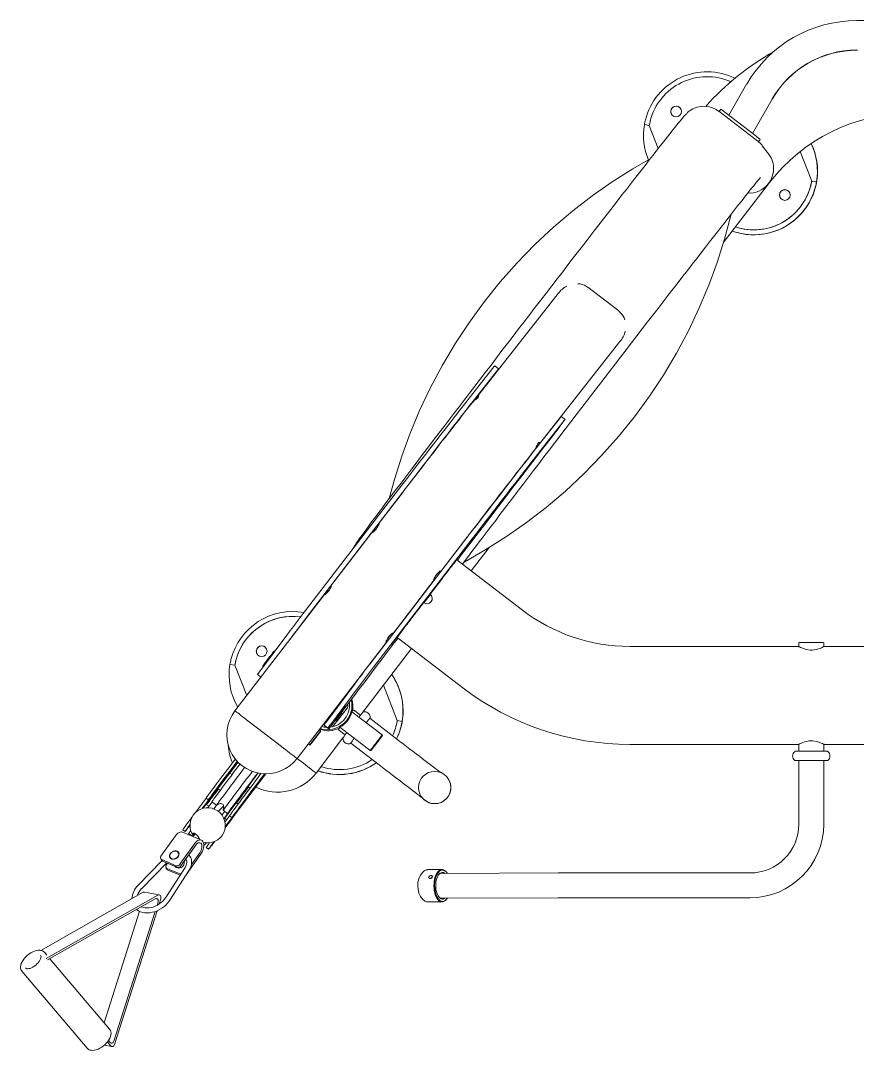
# Model space of a CAD drawing. Header units: millimetres. Extents: x 29224 to 62779, y 35576 to 54938.
# Drawn here: x 56181 to 57036, y 47494 to 48546 of the extents above; entities that cross this region are included whole.
import ezdxf

# ---------------------------------------------------------------- set-up
doc = ezdxf.new("R2010")
doc.units = ezdxf.units.MM

# ---------------------------------------------------------------- blocks, each defined once
blk = doc.blocks.new('kgjhf')
at = {"linetype": 'Continuous', "lineweight": 0}
for p, q in [((481.8, 961.3), (403.2, 1028)), ((381.8, 1008.8), (322.5, 904.3)), ((390.1, 1003.1), (325.4, 889.1)), ((391.5, 1001.9), (329.1, 892)), ((383.8, 1005.1), (386.7, 1002.6)), ((390.3, 999.6), (462.4, 938.4)), ((481.8, 961.3), (481.8, 961.4)), ((341.9, 908), (455.7, 944.1)), ((462.4, 938.5), (462.4, 938.4)), ((473.8, 939.7), (475.9, 937.9)), ((475.4, 940.8), (479.4, 937.3)), ((480.1, 936.2), (478.6, 943.9)), ((341.4, 890), (478, 933.4)), ((342.1, 891.9), (474.5, 934)), ((315.2, 909.3), (290.2, 885)), ((292.4, 880.2), (318.7, 905.7)), ((322.2, 902.9), (325.2, 887.8)), ((285.7, 886), (264.8, 871.2)), ((289.8, 885.3), (288.2, 886.3)), ((295.3, 870.6), (289, 885.3)), ((296.9, 869.7), (290.6, 884.4)), ((329, 886.1), (334.5, 887.9)), ((332.7, 889), (335.8, 889.9)), ((288, 875.9), (286.9, 876.6)), ((287.7, 876.2), (287.3, 876.3)), ((294.8, 880.6), (292.8, 879.2)), ((327.8, 881.1), (297.1, 861.4)), ((299, 880), (297.4, 880.9)), ((304.1, 865.9), (298.2, 880)), ((305.1, 866.5), (299.8, 879)), ((299.8, 857.2), (330.5, 876.9)), ((260.3, 861.3), (258.5, 863.7)), ((260.9, 864.1), (269.2, 844.8)), ((293.9, 866.6), (273, 851.8)), ((274.6, 850.9), (295.6, 865.7)), ((282, 868.3), (283.1, 867.6)), ((291.4, 862.8), (292, 862.4)), ((297, 870.7), (296.3, 871)), ((296.8, 870.8), (296.6, 870.9)), ((265.3, 853.9), (262.3, 857.8)), ((265.5, 853.5), (262.9, 850.9)), ((284.3, 857.6), (279, 853.8)), ((294, 854.9), (282.2, 846.5)), ((283.8, 845.5), (304.7, 860.3)), ((290.7, 862.1), (288.5, 860.6)), ((304.9, 860.5), (304.7, 860.3)), ((266.5, 847.3), (267.6, 848.5)), ((274.4, 841.9), (274, 842.4)), ((224.7, 834), (189.4, 807.3)), ((228, 837.5), (226.2, 839.9)), ((233.5, 829.3), (230, 834)), ((234.6, 837.2), (233, 839.4)), ((278.4, 837.4), (276.6, 839.8)), ((217.1, 827.3), (218.4, 825.5)), ((232.1, 826.3), (233.5, 829.3)), ((239.8, 827.5), (234.4, 822.1)), ((238.7, 822.5), (235.2, 822)), ((242, 818.1), (238.7, 822.5)), ((240.1, 820.7), (243.3, 824)), ((247.5, 821.7), (245.8, 820.4)), ((248.5, 818.9), (246.9, 821.1)), ((247, 821), (247.8, 821.6)), ((247.9, 821.5), (247, 820.9)), ((137.1, 810.5), (18.1, 719.2)), ((90.4, 810.7), (89.6, 815.6)), ((90.5, 810.7), (90.4, 810.7)), ((121.4, 798.5), (90.4, 810.7)), ((121.4, 798.5), (90.5, 810.7)), ((194.6, 811), (194.4, 811.1)), ((202.3, 813.5), (200.7, 815.6)), ((242.8, 810.1), (201.4, 778.8)), ((246.1, 813.6), (244.3, 816)), ((220, 801), (220.2, 800.9)), ((225.3, 805.4), (225.2, 805.6)), ((230.9, 809), (232.3, 807.2)), ((149.2, 794.7), (173.5, 763)), ((149.2, 794.7), (173.5, 763)), ((216.2, 795.1), (214.5, 797.3)), ((98.6, 786.6), (58.4, 756.5)), ((91.9, 781.6), (91.6, 781.9)), ((100.7, 786.6), (99.7, 787.4)), ((102.6, 784.1), (100.7, 786.6)), ((75.8, 769.7), (75.9, 769.6)), ((63.8, 754.3), (61.5, 752.6)), ((66.8, 655.8), (185.8, 747.1)), ((37.8, 740.8), (-93.3, 640.2)), ((40.8, 736.8), (-90.3, 636.2)), ((172.2, 733.9), (157.9, 722.9)), ((159.9, 725), (169.5, 732.3)), ((160.2, 724.8), (169.7, 732.1)), ((164.8, 700.2), (200.7, 727.7)), ((171.8, 734.2), (170.8, 735.5)), ((171.8, 734.2), (171.8, 734.2)), ((172.2, 733.9), (172.1, 733.9)), ((148.2, 717.1), (110.2, 688.6)), ((150.7, 718.9), (150.1, 719.7)), ((152.5, 718.8), (151.5, 719.5)), ((155.5, 714.8), (152.5, 718.8)), ((155.5, 714.8), (154.5, 715.5)), ((157.5, 723.2), (157.5, 723.2)), ((157.8, 723), (157.6, 723.3)), ((157.9, 722.9), (157.8, 723)), ((9.4, 712.5), (-45.4, 670.5)), ((151.3, 713.1), (113.2, 684.6)), ((127.3, 693), (147.6, 708.7)), ((134.3, 695.9), (153.2, 710.4)), ((161.6, 697.9), (156.2, 705)), ((117.8, 694.9), (118.2, 694.6)), ((120, 696.6), (120.5, 696.3)), ((124.9, 700.3), (125.3, 700)), ((177.6, 672.3), (153.8, 703.3)), ((136, 689.5), (141.4, 682.4)), ((138, 691.1), (161.7, 660.1)), ((192.2, 663.3), (170, 692.3)), ((73.4, 630.1), (138.3, 679.8)), ((-54.1, 663.8), (-85.6, 639.6)), ((89.5, 672.9), (-41.6, 572.3)), ((92.5, 668.9), (-38.5, 568.3)), ((144.6, 672.8), (166.9, 643.8)), ((177.5, 671.6), (177.6, 672.3)), ((111, 658.9), (147.1, 644.8)), ((161.7, 660.1), (162.4, 660)), ((3.3, 607.1), (58.1, 649.1)), ((113.5, 577.8), (62, 644.9)), ((147.1, 644.8), (148, 639.9)), ((39.9, 634.8), (39.8, 635)), ((26.6, 617.9), (42.1, 629.8)), ((2.4, 599.4), (17.9, 611.2)), ((17.9, 611.2), (17.9, 611.2)), ((18.9, 610.2), (17.9, 611.2)), ((26.8, 617.7), (18.1, 611)), ((225.5, 619.6), (225.4, 619.6)), ((299.3, 613.6), (299.3, 599.1)), ((301.9, 618.7), (302, 618.8)), ((329.4, 618.9), (329.8, 618.6)), ((332.3, 599), (332.3, 613.5)), ((-36.9, 576.2), (-5.4, 600.4)), ((303.1, 600.7), (302.7, 480.5)), ((328.1, 480.4), (328.5, 600.6)), ((205.3, 593.4), (205.4, 593.4)), ((302.3, 594.2), (302.7, 593.9)), ((328.7, 593.8), (329.2, 594.1)), ((-17.3, 584), (34.1, 517)), ((-182.3, 571.4), (-214.4, 546.1)), ((-167.9, 576), (-177.5, 568.4)), ((-29.7, 550.9), (-5.9, 569.2)), ((-181.8, 565), (-289.4, 480.5)), ((-179.3, 567.4), (-211.4, 542.2)), ((-184.4, 561.5), (-184.8, 562)), ((-199.9, 550.8), (-204.3, 547.5)), ((-215.5, 545.3), (-212.4, 541.3)), ((-128.5, 505.2), (-118.8, 512.8)), ((-240.1, 417.5), (-132.8, 501.9)), ((-130.5, 503.5), (-162.6, 478.3)), ((-127.5, 499.5), (-159.6, 474.3)), ((-136.9, 499.6), (-137.3, 500.1)), ((-163.7, 477.4), (-160.6, 473.5)), ((-271.4, 418.7), (-295.7, 450.4)), ((302.6, 449.2), (302.6, 284.5)), ((328, 284.5), (328, 449.2)), ((71.3, 407.4), (71.3, 234.9)), ((171.3, 234.9), (171.3, 407.4)), ((-460.9, 387.6), (-461.8, 392.5)), ((-460.9, 387.6), (-460.9, 387.6)), ((-437.4, 378.3), (-460.9, 387.6)), ((-437.4, 378.3), (-460.9, 387.6)), ((-477.6, 314.5), (-475.3, 316.3)), ((-475.4, 316.4), (-445, 276.8)), ((-503.1, 288.1), (-471.4, 306.4)), ((-474.6, 310.5), (-450.3, 278.8)), ((-402.7, 264.7), (-341.2, 311.9)), ((-487.9, 261.9), (-452.8, 282.1)), ((-447.2, 274.8), (-446.6, 274.3)), ((-446.6, 274.3), (-444.3, 276)), ((-440.6, 272.4), (-440.3, 272.1)), ((-440.6, 272.4), (-440.3, 272.1)), ((-440.3, 272.1), (-432, 265.8)), ((-434.3, 233.5), (-404.2, 221.7)), ((71.5, 234.7), (67.8, 234.7)), ((71.4, 234.9), (71.5, 234.7)), ((178.3, 234.7), (171.2, 234.7)), ((252.8, 234.7), (187.8, 234.7)), ((-404.2, 221.7), (-403.4, 216.8)), ((67.8, 209.3), (71.5, 209.3)), ((71.3, 209), (71.3, -121.1)), ((171.2, 209.3), (178.3, 209.3)), ((171.3, -121.1), (171.3, 209)), ((187.8, 209.3), (252.8, 209.3)), ((-568.1, -91.7), (-568.1, 175.5)), ((-537.9, 174.8), (-537.9, 175.3))]:
    blk.add_line(p, q, dxfattribs=at)
at = {"linetype": 'Continuous', "lineweight": 0, "flags": 128}
for points in [[(390.7, 1026), (389.9, 1025.3), (388.3, 1023.9), (386.8, 1022.3), (385.5, 1020.6), (384.3, 1018.8), (383.3, 1017), (382.5, 1015.1), (382, 1013.3), (381.7, 1011.5), (381.6, 1009.8), (381.9, 1008.2), (382.4, 1006.9), (383.1, 1005.8), (383.8, 1005.1)], [(399.9, 1024.2), (400.1, 1024), (400.4, 1023.6), (400.6, 1023), (400.6, 1022), (400.5, 1020.9), (400.2, 1019.6), (399.6, 1018.3), (398.9, 1016.8), (398, 1015.4), (396.9, 1013.9), (395.7, 1012.6), (394.4, 1011.4), (393.1, 1010.4), (391.8, 1009.6), (390.6, 1009), (389.5, 1008.7), (388.5, 1008.5), (387.8, 1008.6), (387.3, 1008.7), (387, 1008.9)], [(403.2, 1027.9), (402.5, 1028.5), (401.3, 1029), (400, 1029.3), (398.5, 1029.4), (396.9, 1029.1), (395.3, 1028.6), (393.6, 1027.8), (391.9, 1026.8), (390.7, 1026)], [(462.4, 938.5), (462.7, 938.2), (463.8, 937.5), (465.1, 937.1), (466.5, 937), (468, 937.1), (469.7, 937.5), (471.4, 938.2), (473.1, 939.1), (474.8, 940.3), (476.4, 941.6), (477.9, 943.1), (479.3, 944.8), (480.6, 946.5), (481.7, 948.3), (482.6, 950.1), (483.3, 952), (483.8, 953.8), (484, 955.6), (483.9, 957.3), (483.6, 958.7), (483, 959.9), (482.2, 961), (481.7, 961.3)], [(475.9, 937.9), (476.3, 937.4), (476.6, 936.9), (476.6, 936.3), (476.5, 935.7), (476.2, 935.2), (475.8, 934.7), (475.2, 934.3), (474.5, 934)], [(478, 933.4), (478.7, 933.7), (479.3, 934.1), (479.7, 934.6), (480, 935.2), (480.1, 935.8), (480.1, 936.4), (479.8, 936.9), (479.4, 937.3)], [(337.2, 906.2), (337.4, 905.7), (338, 904), (338.4, 902.2), (338.5, 900.3), (338.4, 898.2), (338.1, 896.1), (337.5, 893.9), (336.7, 891.8), (335.6, 889.7), (334.4, 887.7), (333, 885.8), (331.5, 884.1), (329.8, 882.6), (328.2, 881.4), (327.8, 881.1)], [(330.5, 876.9), (331.7, 877.7), (333.7, 879.3), (335.5, 881.1), (337.3, 883.1), (338.8, 885.3), (340.2, 887.6), (341.3, 890), (342.3, 892.5), (342.9, 895), (343.4, 897.5), (343.5, 900), (343.4, 902.4), (343, 904.7), (342.4, 906.9), (341.5, 908.9), (340.3, 910.7), (340, 911)], [(325.4, 889.1), (325.2, 888.5), (325.2, 887.8), (325.4, 887.1), (325.9, 886.6), (326.5, 886.2), (327.3, 886), (328.1, 886), (329, 886.1)], [(332.7, 889), (331.9, 888.8), (331, 888.8), (330.2, 889), (329.6, 889.4), (329.1, 890), (328.9, 890.6), (328.9, 891.3), (329.1, 892)], [(282.8, 876.4), (283.9, 877), (285, 877.2), (286.2, 877.2), (287.2, 876.7), (288, 876), (288.5, 874.9), (288.7, 873.7), (288.6, 872.4), (288.2, 871.1), (287.5, 869.9), (286.6, 868.9), (285.6, 868.1), (284.4, 867.7), (283.2, 867.6), (282.2, 867.9), (281.3, 868.5), (280.6, 869.4), (280.2, 870.5), (280.2, 871.8), (280.4, 873.1), (281, 874.3), (281.8, 875.5), (282.8, 876.4)], [(282.9, 876.2), (284, 876.7), (285.1, 877), (286.1, 876.9), (287, 876.4), (287.8, 875.7), (288.3, 874.7), (288.5, 873.6), (288.4, 872.4), (288, 871.1), (287.3, 870), (286.5, 869.1), (285.4, 868.4), (284.4, 868), (283.3, 867.9), (282.3, 868.2), (281.4, 868.7), (280.8, 869.6), (280.5, 870.7), (280.4, 871.9), (280.6, 873.1), (281.2, 874.3), (281.9, 875.3), (282.9, 876.2)], [(264.8, 871.2), (263.4, 870.1), (262.2, 868.9), (261.4, 867.6), (260.9, 866.4), (260.7, 865.2), (260.9, 864.2), (260.9, 864.1)], [(282.5, 868), (282.5, 868), (282.7, 867.7)], [(296.2, 871.4), (296.4, 871.2), (297.2, 870.4), (297.6, 869.3), (297.8, 868.1), (297.6, 866.8), (297.1, 865.5), (296.4, 864.3), (295.4, 863.4), (294.3, 862.7), (293.1, 862.4), (292, 862.4)], [(253.6, 856.4), (253.6, 856.5), (255.4, 857.8), (256.9, 858.9), (258.2, 859.8), (259.2, 860.5), (259.8, 861), (260.2, 861.3), (260.3, 861.3), (260.1, 861.1), (259.6, 860.7), (258.8, 860.1), (257.7, 859.2), (256.4, 858.2), (254.8, 856.9), (254.2, 856.4)], [(262.6, 851.4), (262.2, 852.2), (262.1, 852.9), (262.2, 853.4), (262.6, 853.6), (263.2, 853.6), (264, 853.3), (264.8, 852.8)], [(264.1, 852), (263.4, 852.4), (262.7, 852.5), (262.3, 852.4), (262.2, 852.2)], [(279, 853.8), (277.9, 853.1), (277.5, 852.9)], [(284.3, 857.6), (285.5, 856.6), (287.1, 855.6), (288.7, 855), (290.5, 854.7), (292.4, 854.7), (294.3, 854.9), (296.3, 855.5), (298.2, 856.3), (299.8, 857.2)], [(297.1, 861.4), (296.3, 861), (294.8, 860.3), (293.4, 859.8), (292, 859.6), (290.7, 859.7), (289.5, 860), (288.4, 860.6), (288.4, 860.6)], [(236.7, 843.1), (234.3, 841.3), (231.2, 838.9), (227.9, 836.4), (224.7, 834)], [(226.3, 839.8), (226.3, 839.8), (227.4, 840.6), (228.8, 841.7), (230.5, 842.9), (232.4, 844.3), (234.5, 845.9), (236.8, 847.6)], [(227, 836.7), (226.6, 836.4), (226.5, 836.3), (226.7, 836.4), (227.3, 836.8), (228.1, 837.4), (229.2, 838.2), (230.7, 839.3), (232.3, 840.5), (234.2, 841.9), (236.3, 843.5), (237, 844)], [(236.8, 847.6), (239.7, 849.8), (241.1, 850.8)], [(267.9, 846.6), (268.1, 846.8), (268.1, 847.3), (268.1, 847.3)], [(273, 851.8), (271.6, 850.7), (270.4, 849.5), (269.6, 848.3), (269.1, 847), (269, 845.9), (269.2, 844.8), (269.7, 843.9), (270.6, 843.2), (271.8, 842.7), (273.3, 842.4), (274.9, 842.4), (276.7, 842.6), (278.6, 843), (280.4, 843.7), (282.2, 844.5), (283.8, 845.5)], [(282.2, 846.5), (280.9, 845.7), (279.4, 845), (278, 844.6), (276.5, 844.3), (275.1, 844.3), (273.9, 844.4), (273, 844.8), (272.3, 845.4), (271.9, 846.2), (271.8, 847.1), (272.1, 848), (272.6, 849), (273.5, 850), (274.6, 850.9)], [(272.1, 840), (272.5, 840.3), (273.4, 841), (274, 841.5), (274.3, 841.8), (274.4, 841.9), (274.1, 841.7), (273.6, 841.4), (272.8, 840.8), (272, 840.2)], [(186.3, 810.1), (187.4, 811), (190.6, 813.4), (193.8, 815.8), (197, 818.2), (200.1, 820.6), (203.2, 822.9), (206.1, 825.1), (208.9, 827.2), (211.6, 829.2), (214.1, 831.1), (216.4, 832.8), (218.5, 834.4), (220.4, 835.7), (222, 836.9), (223.4, 838), (224.5, 838.8), (225.3, 839.4), (225.9, 839.7), (226.1, 839.9), (226.2, 839.9)], [(188.6, 808.1), (189.2, 808.6), (192.4, 811), (195.6, 813.4), (198.8, 815.8), (201.9, 818.2), (205, 820.5), (207.9, 822.7), (210.7, 824.8), (213.4, 826.8), (215.9, 828.7), (218.2, 830.4), (220.3, 832), (222.2, 833.3), (223.8, 834.5), (225.2, 835.6), (226.3, 836.4), (227.1, 837), (227.7, 837.3), (227.9, 837.5), (227.9, 837.5), (227.6, 837.2), (227, 836.7)], [(191.4, 805.2), (194.2, 807.4), (197.4, 809.8), (200.6, 812.2), (203.7, 814.5), (206.7, 816.8), (209.7, 819), (212.5, 821.1), (215.2, 823.1), (217.7, 825), (220, 826.7), (222.1, 828.3), (224, 829.7), (225.6, 830.9), (227, 831.9), (228.2, 832.8), (229, 833.4), (229.6, 833.8), (229.9, 834), (230, 834)], [(228.8, 837.5), (228.7, 837.4), (228.2, 837), (227.6, 836.5), (226.6, 835.8), (225.6, 835), (224.5, 834.1), (223.3, 833.3), (222.3, 832.5), (221.3, 831.8), (220.6, 831.3), (220.2, 831), (220, 830.9), (220.2, 831), (220.6, 831.3), (221.3, 831.8), (222.2, 832.5), (223.3, 833.3), (224.4, 834.2), (225.5, 835), (226.6, 835.8), (227.5, 836.5), (228.2, 837.1), (228.7, 837.4), (228.8, 837.5)], [(230.1, 833.8), (230.6, 834.2), (233.8, 836.6), (236.1, 838.4)], [(233.3, 828.9), (234.2, 829.5), (237.3, 831.9), (237.3, 831.9)], [(270.9, 831.9), (271.7, 832.5), (273.5, 833.9), (275, 835), (276.3, 835.9), (277.2, 836.6), (277.9, 837.1), (278.3, 837.3), (278.4, 837.4), (278.2, 837.2), (277.7, 836.8), (276.9, 836.1), (275.8, 835.3), (274.5, 834.2), (272.9, 833), (271, 831.5), (270.6, 831.3)], [(195, 800.6), (197.8, 802.7), (201, 805.1), (204.1, 807.5), (207.2, 809.8), (210.3, 812.1), (213.2, 814.3), (216, 816.4), (218.7, 818.4), (221.2, 820.3), (223.5, 822), (225.6, 823.6), (227.5, 825), (229.2, 826.2), (230.6, 827.3), (231.7, 828.1), (232.6, 828.7), (233.2, 829.1), (233.5, 829.3), (233.5, 829.3)], [(203, 795.8), (206.2, 798.2), (209.3, 800.6), (212.4, 803), (215.5, 805.2), (218.4, 807.4), (221.2, 809.6), (223.9, 811.6), (226.4, 813.4), (228.7, 815.2), (230.8, 816.7), (232.7, 818.1), (234.4, 819.4), (235.8, 820.4), (236.9, 821.2), (237.8, 821.8), (238.4, 822.3), (238.7, 822.5), (238.7, 822.5)], [(247.3, 821.8), (245.8, 820.6), (242.7, 818.3), (239.5, 815.9), (236.3, 813.4), (233.1, 811), (230, 808.7), (227, 806.4), (224, 804.1), (221.2, 802), (218.5, 799.9), (216, 798), (214.7, 797)], [(214.7, 797), (215, 797.2), (217, 798.7), (219.3, 800.5), (221.7, 802.3), (224.3, 804.3), (227, 806.4), (229.9, 808.5), (232.8, 810.7), (235.7, 813), (238.7, 815.2), (241.7, 817.5), (244.7, 819.7), (247.4, 821.7)], [(256.7, 820.6), (255.5, 819.7), (252.4, 817.4), (249.3, 815), (246, 812.5), (242.8, 810.1)], [(244.4, 815.8), (244.4, 815.9), (245.5, 816.7), (246.9, 817.8), (248.6, 819), (250.5, 820.4), (250.9, 820.7)], [(247, 820.8), (247.8, 821.4), (248, 821.5)], [(137.1, 810.5), (137.1, 810.5), (137.3, 810.2), (137.8, 809.6), (138.4, 808.8), (139.3, 807.7), (140.3, 806.3), (141.5, 804.7), (142.9, 803), (144.3, 801.1), (145.9, 799), (147.5, 796.9), (149.2, 794.7)], [(201.1, 783.7), (202.3, 784.6), (205.5, 787), (208.7, 789.5), (211.9, 791.9), (215.1, 794.3), (218.2, 796.6), (221.3, 798.9), (224.2, 801.2), (227, 803.3), (229.7, 805.3), (232.2, 807.1), (234.5, 808.9), (236.6, 810.4), (238.5, 811.8), (240.1, 813), (241.5, 814), (242.6, 814.8), (243.4, 815.4), (244, 815.8), (244.2, 816), (244.3, 816)], [(201.4, 780.2), (204.1, 782.2), (207.3, 784.6), (210.5, 787.1), (213.7, 789.5), (216.9, 791.9), (220, 794.3), (223.1, 796.5), (226, 798.8), (228.8, 800.9), (231.5, 802.9), (234, 804.7), (236.3, 806.5), (238.4, 808), (240.3, 809.4), (241.9, 810.6), (243.3, 811.6), (244.4, 812.4), (245.2, 813), (245.8, 813.4), (246, 813.6), (246, 813.5), (245.7, 813.3), (245.1, 812.8)], [(214.7, 797), (216.2, 798.2), (219.2, 800.5), (222.2, 802.7), (225, 804.9), (227.6, 806.9), (230.1, 808.8), (232.4, 810.5), (234.5, 812.1), (236.3, 813.5), (237.9, 814.8), (239.3, 815.9), (240.4, 816.7), (241.2, 817.4), (241.8, 817.8), (242, 818), (242, 818.1), (241.7, 817.9), (241.1, 817.5), (240.2, 816.8), (239.1, 816), (237.7, 815), (236, 813.7), (234.1, 812.3), (232, 810.8), (229.7, 809), (227.2, 807.2), (224.5, 805.2), (221.7, 803.1), (218.8, 800.9), (215.8, 798.6), (212.6, 796.2), (209.5, 793.8), (206.3, 791.4)], [(206.3, 791.4), (209.3, 793.7), (212.3, 795.9), (215.2, 798.1), (218.1, 800.3), (220.8, 802.3), (223.4, 804.3), (225.9, 806.1), (228.1, 807.8), (230.2, 809.4), (232.1, 810.7), (233.7, 812), (235.1, 813), (236.3, 813.8), (237.1, 814.4), (237.7, 814.9), (238, 815.1), (238, 815), (237.8, 814.8), (237.2, 814.4), (236.4, 813.7), (235.3, 812.8), (233.9, 811.8), (232.3, 810.6), (230.5, 809.1), (228.4, 807.6), (226.2, 805.8), (223.8, 804), (221.2, 802), (218.5, 799.9), (215.6, 797.8), (214.7, 797.1)], [(245.8, 820.4), (243.6, 818.8), (241.3, 817.1), (239, 815.3), (236.7, 813.6), (234.4, 811.8), (232.2, 810.2), (230.1, 808.6), (228.2, 807.1), (226.4, 805.7), (224.7, 804.5), (223.3, 803.4), (222.2, 802.5), (221.3, 801.8), (220.6, 801.2), (220.2, 800.9), (220.2, 800.9), (220.4, 801), (220.8, 801.3), (221.6, 801.9), (222.6, 802.6), (223.9, 803.6), (225.4, 804.7), (227.1, 805.9), (228.9, 807.3), (231, 808.9), (231, 808.9)], [(246.9, 813.6), (246.7, 813.4), (246.3, 813.1), (245.6, 812.6), (244.7, 811.9), (243.6, 811.1), (242.5, 810.3), (241.4, 809.4), (240.3, 808.6), (239.4, 807.9), (238.7, 807.4), (238.3, 807), (238.1, 806.9), (238.3, 807), (238.7, 807.4), (239.4, 807.9), (240.4, 808.6), (241.4, 809.4), (242.5, 810.2), (243.7, 811.1), (244.7, 811.9), (245.6, 812.6), (246.3, 813.1), (246.8, 813.4), (246.9, 813.6)], [(245.1, 812.8), (244.7, 812.4), (244.6, 812.3), (244.8, 812.5), (245.3, 812.9), (246.2, 813.5), (247.3, 814.3), (248.7, 815.4), (250.4, 816.6), (252.3, 818), (254.4, 819.6), (255.6, 820.5)], [(192.6, 809.6), (191.1, 808.5), (189.7, 807.4), (189.5, 807.2)], [(214.6, 797.2), (216.5, 798.6), (218.4, 800.1), (220.1, 801.4), (221.6, 802.5), (222.8, 803.5), (223.9, 804.3), (224.6, 804.9), (225.1, 805.2), (225.3, 805.4), (225.2, 805.4), (224.8, 805.1), (224.2, 804.6), (223.3, 804), (222.1, 803.1), (220.7, 802.1), (219.1, 800.9), (217.3, 799.5), (215.3, 798), (213.2, 796.5), (211, 794.8), (208.7, 793.1), (206.4, 791.3)], [(215, 796.7), (215.1, 796.8), (217.6, 798.6), (220.2, 800.6), (223, 802.7), (225.9, 804.8), (228.9, 807.1), (231.1, 808.8)], [(231.1, 808.8), (230.2, 808.1), (227.3, 806), (224.6, 803.9), (222, 802), (219.5, 800.1), (217.3, 798.4), (215.2, 796.9), (215, 796.7)], [(198.9, 792.7), (199.8, 793.4), (203, 795.8)], [(206.5, 791.3), (205, 790.1), (203.5, 789), (202.2, 788), (201, 787.1), (200.5, 786.7)], [(206.3, 791.4), (203.1, 789), (200.6, 787.1)], [(200.6, 787), (203.3, 789.1), (206.3, 791.4)], [(206.4, 791.3), (204.1, 789.6), (201.9, 787.9), (200.6, 786.9)], [(214.6, 789.8), (214.4, 789.7), (214, 789.3), (213.3, 788.8), (212.3, 788.1), (211.3, 787.3), (210.1, 786.5), (209, 785.6), (208, 784.8), (207, 784.1), (206.4, 783.6), (205.9, 783.3), (205.8, 783.1), (205.9, 783.2), (206.4, 783.6), (207.1, 784.1), (208, 784.8), (209.1, 785.6), (210.2, 786.4), (211.3, 787.3), (212.4, 788.1), (213.3, 788.8), (214, 789.3), (214.4, 789.7), (214.6, 789.8)], [(75.9, 770.4), (76, 770.5), (76.4, 770.8), (77.1, 771.4), (78, 772.1), (79.2, 773), (80.5, 774), (81.9, 775.1), (83.4, 776.2), (84.8, 777.3), (86.2, 778.4), (87.5, 779.4), (88.7, 780.3), (89.6, 781), (90.3, 781.5), (90.8, 781.9), (90.9, 782), (90.9, 782)], [(201.5, 779.4), (202.5, 780.1), (203.6, 781), (204.5, 781.7), (205.2, 782.2), (205.6, 782.5), (205.6, 782.6), (205.4, 782.4), (204.8, 782), (204, 781.4), (202.9, 780.6), (201.6, 779.6), (201.4, 779.5)], [(173.5, 763), (175.2, 760.9), (176.8, 758.7), (178.4, 756.7), (179.9, 754.8), (181.2, 753), (182.4, 751.4), (183.5, 750), (184.4, 748.9), (185.1, 748), (185.5, 747.4), (185.8, 747.1), (185.8, 747.1)], [(173.5, 763), (175.2, 760.9), (176.8, 758.7), (178.4, 756.7), (179.9, 754.8), (181.2, 753), (182.4, 751.4), (183.5, 750), (184.4, 748.9), (185.1, 748), (185.5, 747.4), (185.8, 747.1), (185.8, 747.1)], [(58.4, 756.5), (56.9, 755.4), (55.1, 754), (53.1, 752.5), (50.9, 750.8), (48.5, 748.9), (45.9, 747), (43.2, 745), (40.5, 742.9), (37.8, 740.8)], [(61.5, 752.6), (60, 751.4), (58.2, 750), (56.1, 748.5), (53.9, 746.8), (51.5, 745), (48.9, 743), (46.3, 741), (43.6, 738.9), (40.8, 736.8)], [(200.7, 727.7), (200.7, 727.7), (200.6, 727.9), (200.2, 728.3), (199.6, 729), (198.9, 730), (197.9, 731.3), (196.8, 732.8), (195.5, 734.5), (194, 736.4), (192.4, 738.4), (190.7, 740.6), (189, 742.9), (187.2, 745.3), (185.8, 747.1)], [(18.1, 719.2), (17.9, 719.1), (17.5, 718.8), (16.8, 718.3), (15.9, 717.6), (14.8, 716.8), (13.7, 715.9), (12.6, 715), (11.5, 714.2), (10.6, 713.5), (9.9, 713), (9.5, 712.6), (9.4, 712.5), (9.5, 712.6), (10, 713), (10.7, 713.5), (11.6, 714.2), (12.6, 715), (13.8, 715.8), (14.9, 716.7), (16, 717.5), (16.8, 718.2), (17.5, 718.8), (18, 719.1), (18.1, 719.2)], [(153.9, 716.9), (153.6, 719.4), (153.1, 722)], [(9.8, 712), (9.6, 712.2), (9.5, 712.4), (9.4, 712.5), (9.4, 712.5), (9.4, 712.5), (9.5, 712.4), (9.6, 712.2), (9.8, 712)], [(141.6, 712.8), (141.4, 712.7), (141, 712.4), (140.4, 711.9), (139.5, 711.2), (138.4, 710.5), (137.3, 709.6), (136.1, 708.7), (134.9, 707.8), (133.8, 706.9), (132.9, 706.2), (132.1, 705.6), (131.6, 705.2), (131.3, 704.9), (131.3, 704.9), (131.6, 705.1), (132.1, 705.5), (132.9, 706.1), (133.9, 706.9), (135, 707.7), (136.2, 708.6), (137.4, 709.5), (138.5, 710.4), (139.5, 711.2), (140.4, 711.9), (141.1, 712.4), (141.5, 712.7), (141.6, 712.8)], [(141.9, 712.6), (141.7, 712.5), (141.3, 712.2), (140.6, 711.7), (139.8, 711), (138.7, 710.2), (137.6, 709.4), (136.4, 708.4), (135.2, 707.5), (134.1, 706.7), (133.1, 706), (132.4, 705.4), (131.8, 704.9), (131.6, 704.7), (131.6, 704.7), (131.9, 704.9), (132.4, 705.3), (133.2, 705.9), (134.2, 706.6), (135.3, 707.5), (136.4, 708.4), (137.6, 709.3), (138.8, 710.2), (139.8, 711), (140.7, 711.7), (141.3, 712.2), (141.7, 712.5), (141.9, 712.6)], [(146.1, 708.3), (146, 708.2), (145.5, 707.9), (144.8, 707.4), (143.9, 706.7), (142.8, 705.8), (141.5, 704.9), (140.2, 703.8), (138.8, 702.7), (137.4, 701.7), (136.1, 700.7), (134.9, 699.7), (133.9, 699), (133.1, 698.3), (132.5, 697.9), (132.3, 697.7), (132.3, 697.7), (132.6, 697.9), (133.1, 698.3), (133.9, 698.9), (135, 699.7), (136.2, 700.6), (137.5, 701.6), (138.9, 702.7), (140.3, 703.7), (141.6, 704.8), (142.9, 705.8), (144, 706.6), (144.9, 707.3), (145.6, 707.8), (146, 708.2), (146.1, 708.3)], [(146.4, 708.1), (146.2, 708), (145.8, 707.7), (145.1, 707.2), (144.2, 706.5), (143.1, 705.6), (141.8, 704.6), (140.4, 703.6), (139, 702.5), (137.7, 701.5), (136.3, 700.4), (135.2, 699.5), (134.1, 698.7), (133.4, 698.1), (132.8, 697.7), (132.5, 697.5), (132.5, 697.5), (132.8, 697.7), (133.4, 698.1), (134.2, 698.7), (135.2, 699.5), (136.4, 700.4), (137.8, 701.4), (139.1, 702.5), (140.5, 703.5), (141.9, 704.6), (143.2, 705.5), (144.3, 706.4), (145.2, 707.1), (145.8, 707.6), (146.3, 708), (146.4, 708.1)], [(137.3, 700.7), (137, 700.5), (137.1, 700.5), (137.3, 700.7), (137.9, 701.1), (138.7, 701.7), (139.6, 702.5), (140.7, 703.3), (141.9, 704.2), (143.1, 705.1), (144.2, 706), (145.3, 706.8), (146.1, 707.5), (146.8, 708), (147.2, 708.3), (147.3, 708.4), (147.3, 708.4)], [(147.6, 708.2), (147.5, 708.1), (147, 707.8), (146.4, 707.3), (145.5, 706.6), (144.5, 705.8), (143.3, 705), (142.1, 704), (140.9, 703.1), (139.8, 702.3), (138.9, 701.5), (138.1, 701), (137.6, 700.5), (137.3, 700.3), (137.3, 700.3), (137.6, 700.5), (138.2, 700.9), (138.9, 701.5), (139.9, 702.2), (141, 703.1), (142.2, 704), (143.4, 704.9), (144.5, 705.8), (145.6, 706.6), (146.4, 707.3), (147.1, 707.8), (147.5, 708.1), (147.6, 708.2)], [(148, 706.7), (147.8, 706.6), (147.4, 706.3), (146.7, 705.7), (145.8, 705), (144.7, 704.2), (143.6, 703.4), (142.5, 702.5), (141.4, 701.7), (140.5, 701), (139.8, 700.5), (139.4, 700.1), (139.2, 700), (139.4, 700.1), (139.8, 700.4), (140.5, 701), (141.5, 701.7), (142.5, 702.5), (143.6, 703.3), (144.8, 704.2), (145.8, 705), (146.7, 705.7), (147.4, 706.2), (147.8, 706.6), (148, 706.7)], [(147.3, 708.4), (147.2, 708.3), (147, 708.2)], [(117.9, 694.9), (118.2, 694.7), (118.3, 694.7)], [(140.5, 692.4), (140.9, 692.6), (141.9, 693.1), (143.5, 693.9), (145.4, 695), (147.4, 696.4), (149, 697.9), (150.4, 699.3), (151.4, 700.5), (151.8, 701.1), (151.8, 701), (151.3, 700.4), (150.4, 699.2), (149, 697.7), (147.2, 696.2), (145.3, 694.8), (143.5, 693.7), (141.9, 693), (140.9, 692.6), (140.5, 692.4)], [(146.7, 696.1), (145.8, 695.5), (145, 694.9), (144.4, 694.5), (144, 694.3), (144, 694.3), (144.2, 694.5), (144.8, 694.8), (145.5, 695.3), (146.4, 695.9), (147.2, 696.6), (148, 697.2), (148.6, 697.8), (149, 698.1), (149.1, 698.3), (149, 698.1), (148.6, 697.8), (148, 697.2), (147.3, 696.6), (146.7, 696.1)], [(-29.2, 689.4), (-29.3, 689.4), (-30.2, 689), (-30.9, 688.6), (-31.6, 688.3), (-32.2, 687.9), (-32.8, 687.5), (-33.4, 687.1), (-34.2, 686.6), (-35.4, 685.8), (-36.9, 684.8), (-38.5, 683.7), (-40.4, 682.3), (-42.5, 680.7), (-44.8, 679), (-47.3, 677.2), (-50, 675.2), (-53, 673), (-56.2, 670.6), (-59.6, 668.1), (-63.2, 665.4), (-67, 662.5), (-71, 659.5), (-75.3, 656.3), (-79.7, 653), (-84.4, 649.5), (-89.2, 645.8), (-94.2, 642), (-99.4, 638.1), (-104.8, 634), (-110.3, 629.8), (-116, 625.5), (-121.9, 621.1), (-127.9, 616.5), (-134, 611.8), (-140.3, 607), (-146.7, 602.2), (-153.2, 597.2), (-159.9, 592.1), (-166.6, 587), (-173.5, 581.7), (-180.4, 576.4), (-187.5, 571.1), (-194.6, 565.7), (-201.7, 560.2), (-208.9, 554.7), (-216.2, 549.1), (-223.5, 543.5), (-230.9, 537.9), (-238.3, 532.2), (-245.6, 526.5), (-253, 520.9), (-260.4, 515.2), (-267.8, 509.5), (-275.2, 503.9), (-282.5, 498.2), (-289.9, 492.6), (-297.1, 487), (-304.3, 481.4), (-311.5, 475.9), (-318.6, 470.5), (-325.6, 465.1), (-332.5, 459.7), (-339.4, 454.4), (-346.1, 449.2), (-352.8, 444.1), (-359.3, 439.1), (-365.7, 434.1), (-371.9, 429.3), (-378.1, 424.5), (-384.1, 419.9), (-389.9, 415.4), (-395.6, 410.9), (-401.1, 406.7), (-406.4, 402.5), (-411.6, 398.5), (-416.6, 394.6), (-421.4, 390.8), (-426, 387.2), (-430.4, 383.8), (-434.6, 380.5), (-438.6, 377.4), (-442.4, 374.4), (-446, 371.6), (-449.4, 368.9), (-452.5, 366.4), (-455.4, 364.1), (-458.1, 362), (-460.6, 360), (-462.8, 358.2), (-464.8, 356.6), (-466.6, 355.1), (-468.2, 353.8), (-469.7, 352.6), (-471, 351.5), (-471.9, 350.7), (-472.6, 350), (-473.1, 349.5), (-473.6, 349), (-474.2, 348.4), (-474.8, 347.7), (-475.5, 346.8), (-476.2, 345.8), (-477, 344.6), (-477.8, 343), (-478.7, 341.2), (-479.5, 339), (-480.1, 336.7), (-480.4, 334.2), (-480.6, 331.6), (-480.4, 329), (-480, 326.4), (-479.3, 323.9), (-478.4, 321.4), (-477.2, 319.1), (-475.6, 316.7), (-475.4, 316.4)], [(121.5, 688.6), (114.4, 683.2), (107, 677.7), (99.5, 672), (91.8, 666.2), (83.9, 660.2), (75.9, 654.1), (67.7, 647.8), (62.7, 644)], [(110.2, 688.6), (108.6, 687.5), (106.8, 686.1), (104.8, 684.6), (102.6, 682.9), (100.2, 681), (97.6, 679.1), (95, 677.1), (92.2, 675), (89.5, 672.9)], [(113.2, 684.6), (111.7, 683.5), (109.9, 682.1), (107.9, 680.6), (105.6, 678.9), (103.2, 677.1), (100.7, 675.1), (98, 673.1), (95.3, 671), (92.5, 668.9)], [(121.5, 688.6), (122.1, 689.1), (122.7, 689.6), (123.4, 690.1), (124.1, 690.6), (124.9, 691.2), (125.7, 691.8), (126.5, 692.4), (127.3, 693)], [(-45.4, 670.5), (-45.5, 670.4), (-46, 670.1), (-46.7, 669.6), (-47.6, 668.9), (-48.6, 668.1), (-49.8, 667.2), (-50.9, 666.3), (-51.9, 665.5), (-52.8, 664.8), (-53.5, 664.3), (-53.9, 663.9), (-54.1, 663.8), (-53.9, 663.9), (-53.5, 664.3), (-52.8, 664.8), (-51.9, 665.5), (-50.8, 666.3), (-49.7, 667.1), (-48.6, 668), (-47.5, 668.8), (-46.6, 669.5), (-45.9, 670.1), (-45.5, 670.4), (-45.4, 670.5)], [(-53.7, 663.3), (-53.8, 663.5), (-54, 663.7), (-54.1, 663.8), (-54.1, 663.8), (-54.1, 663.8), (-54, 663.7), (-53.9, 663.5), (-53.7, 663.3)], [(161.7, 660.1), (161.9, 660.2), (162.3, 660.6), (163, 661.1), (163.9, 661.8), (165, 662.7), (166.3, 663.7), (167.8, 664.8), (169.3, 666), (170.8, 667.1), (172.2, 668.2), (173.6, 669.3), (174.8, 670.2), (175.9, 671), (176.7, 671.6), (177.3, 672.1), (177.6, 672.3), (177.6, 672.3)], [(162.4, 660), (162.6, 660.1), (163, 660.5), (163.7, 661), (164.7, 661.7), (165.8, 662.6), (167.2, 663.6), (168.6, 664.7), (170, 665.8), (171.5, 666.9), (172.9, 668), (174.2, 669), (175.4, 669.9), (176.3, 670.6), (177, 671.1), (177.4, 671.5), (177.5, 671.6), (177.4, 671.5), (176.9, 671.2), (176.2, 670.7), (175.3, 669.9), (174.1, 669.1), (172.8, 668.1), (171.4, 667), (169.9, 665.9), (168.5, 664.7), (167.1, 663.6), (165.8, 662.6), (164.6, 661.8), (163.7, 661), (163, 660.5), (162.6, 660.2), (162.4, 660)], [(163, 660.5), (163.2, 660.6), (163.6, 660.9), (164.3, 661.5), (165.2, 662.2), (166.3, 663), (167.5, 664), (168.9, 665.1), (170.3, 666.1), (171.7, 667.2), (173, 668.2), (174.2, 669.1), (175.2, 669.9), (176, 670.5), (176.6, 670.9), (176.9, 671.1), (176.9, 671.1), (176.6, 670.9), (176.1, 670.5), (175.3, 669.8), (174.3, 669.1), (173.1, 668.1), (171.8, 667.1), (170.4, 666.1), (169, 665), (167.6, 663.9), (166.4, 663), (165.2, 662.1), (164.3, 661.4), (163.6, 660.9), (163.2, 660.6), (163, 660.5)], [(226.4, 618.7), (225.6, 619.7), (224.5, 621.2), (223.2, 622.9), (221.7, 624.8), (220.1, 626.9), (218.4, 629.2), (216.5, 631.7), (214.4, 634.4), (212.3, 637.2), (210, 640.1), (207.7, 643.2), (205.3, 646.4), (202.7, 649.6), (200.2, 653), (197.6, 656.4), (195, 659.8), (192.2, 663.3)], [(-79.7, 653), (-99.4, 647.7), (-123.2, 640.2), (-146.7, 631.7), (-169.7, 622), (-193.2, 610.9), (-216.1, 598.7), (-238.4, 585.5), (-260, 571.2), (-281, 555.9), (-301.2, 539.6), (-320.6, 522.4), (-339.2, 504.3), (-356.9, 485.3), (-373.7, 465.5), (-389, 445.8), (-403.3, 425.3), (-416.7, 404.3), (-426.9, 386.6)], [(42.1, 629.8), (44.4, 631.6), (46.8, 633.4), (49.1, 635.2), (51.3, 636.9), (53.3, 638.4), (55.2, 639.9), (56.9, 641.1), (58.4, 642.3), (59.7, 643.2), (60.7, 644), (61.4, 644.5), (61.9, 644.8), (62, 644.9), (62, 644.9)], [(57.6, 649.6), (57.8, 649.4), (58, 649.2), (58, 649.1), (58.1, 649.1), (58.1, 649.1), (58, 649.2), (57.9, 649.3), (57.7, 649.6)], [(69.9, 651.4), (69.7, 651.2), (69.3, 650.9), (68.6, 650.4), (67.7, 649.7), (66.6, 648.9), (65.5, 648), (64.4, 647.2), (63.3, 646.4), (62.4, 645.7), (61.7, 645.1), (61.3, 644.8), (61.2, 644.7), (61.3, 644.8), (61.8, 645.1), (62.5, 645.6), (63.4, 646.3), (64.4, 647.1), (65.6, 648), (66.7, 648.8), (67.7, 649.7), (68.6, 650.4), (69.3, 650.9), (69.7, 651.2), (69.9, 651.4)], [(166.9, 643.8), (168.3, 642), (170.9, 638.6), (173.5, 635.2), (176.1, 631.8), (178.6, 628.5), (181.1, 625.3), (183.5, 622.2), (185.8, 619.2), (188, 616.3), (190.1, 613.6), (192, 611), (193.8, 608.6), (195.5, 606.4), (197.1, 604.4), (198.4, 602.6), (199.6, 601.1), (200, 600.5)], [(-93.3, 640.2), (-98.7, 636), (-104.1, 631.9), (-109.5, 627.8), (-114.8, 623.7), (-120, 619.7), (-125.2, 615.7), (-130.3, 611.8), (-135.2, 607.9), (-140.1, 604.2), (-144.8, 600.5), (-149.4, 597), (-153.8, 593.6), (-158.1, 590.2), (-162.2, 587.1), (-166.1, 584.1), (-169.7, 581.2), (-173.2, 578.5), (-176.5, 575.9), (-179.5, 573.6), (-182.3, 571.4)], [(-90.3, 636.2), (-95.7, 632.1), (-101.1, 627.9), (-106.4, 623.8), (-111.7, 619.7), (-117, 615.7), (-122.1, 611.7), (-127.2, 607.8), (-132.2, 604), (-137, 600.2), (-141.8, 596.6), (-146.4, 593), (-150.8, 589.6), (-155, 586.3), (-159.1, 583.1), (-163, 580.1), (-166.7, 577.2), (-170.2, 574.5), (-173.4, 572), (-176.5, 569.6), (-179.3, 567.4)], [(-85.6, 639.6), (-88.2, 637.7), (-93.1, 633.9), (-97.9, 630.2), (-102.7, 626.5), (-107.5, 622.8), (-112.2, 619.2), (-116.9, 615.6), (-121.5, 612.1), (-125.9, 608.6), (-130.3, 605.2), (-134.5, 601.9), (-138.7, 598.8), (-142.6, 595.7), (-146.4, 592.7), (-150.1, 589.9), (-153.6, 587.2), (-156.9, 584.6), (-160, 582.1), (-163, 579.8), (-165.7, 577.7), (-167.9, 576)], [(231.3, 610.9), (231.1, 611.6), (230.9, 612.1), (230.8, 612.5), (230.7, 612.8), (230.7, 612.8), (230.7, 612.6), (230.9, 612.3), (231.1, 611.7), (231.3, 611.1), (231.4, 610.5), (231.6, 609.9), (231.7, 609.4), (231.7, 609.1), (231.7, 609), (231.7, 609.1), (231.7, 609.4), (231.6, 609.9), (231.4, 610.5), (231.3, 610.9)], [(306.8, 612.5), (307.3, 612.6), (307.8, 612.4), (308.2, 612.1), (308.5, 611.6), (308.5, 611), (308.3, 610.5), (308, 609.9), (307.5, 609.4), (306.9, 609.1), (306.4, 608.9), (305.9, 609), (305.5, 609.2), (305.2, 609.6), (305.2, 610.1), (305.2, 610.8), (305.5, 611.4), (305.9, 611.9), (306.4, 612.3), (306.8, 612.5)], [(-5.8, 600.9), (-5.6, 600.7), (-5.5, 600.5), (-5.4, 600.4), (-5.4, 600.4), (-5.4, 600.4), (-5.5, 600.5), (-5.6, 600.6), (-5.8, 600.9)], [(6.4, 602.7), (6.3, 602.5), (5.8, 602.2), (5.1, 601.7), (4.2, 601), (3.2, 600.2), (2, 599.3), (0.9, 598.5), (-0.2, 597.6), (-1.1, 597), (-1.7, 596.4), (-2.2, 596.1), (-2.3, 596), (-2.2, 596.1), (-1.7, 596.4), (-1, 596.9), (-0.1, 597.6), (1, 598.4), (2.1, 599.3), (3.2, 600.1), (4.3, 601), (5.2, 601.7), (5.8, 602.2), (6.3, 602.5), (6.4, 602.7)], [(302.3, 594.2), (302.3, 594.3), (301, 595.3), (300.1, 596.4), (299.5, 597.6), (299.3, 598.8), (299.4, 600), (299.8, 601.2), (300.6, 602.4), (301.7, 603.4), (303.1, 604.4), (304.8, 605.3), (306.7, 606)], [(307, 605.4), (305.1, 604.6), (303.5, 603.8), (302.1, 602.8), (301, 601.7), (300.2, 600.6), (299.8, 599.4), (299.8, 598.2), (300.1, 597), (300.7, 595.8), (301.7, 594.7), (303, 593.7)], [(303.1, 596.2), (302.8, 596.6), (302.3, 597.7), (302.2, 598.8), (302.4, 599.9), (303, 601), (303.9, 602), (305.1, 602.9), (306.6, 603.7), (308.3, 604.3)], [(305.1, 602.9), (304.2, 602.2), (303.4, 601.2), (302.8, 600.1), (302.7, 599.1), (302.8, 598), (303.1, 597.4)], [(306.7, 606), (308.9, 606.6), (311.1, 607), (313.5, 607.2), (315.9, 607.3), (318.3, 607.2), (320.6, 606.9), (322.9, 606.5), (325, 605.9), (326.9, 605.1), (328.5, 604.3), (329.9, 603.3), (331, 602.2), (331.8, 601), (332.2, 599.8), (332.2, 598.6), (332, 597.4), (331.3, 596.2), (330.4, 595.1), (329.2, 594.1)], [(328.4, 593.6), (329.4, 594.4), (330.5, 595.4), (331.3, 596.6), (331.7, 597.8), (331.7, 599), (331.4, 600.2), (330.8, 601.3), (329.8, 602.4), (328.5, 603.4), (326.9, 604.3), (325, 605.1), (323, 605.8), (320.8, 606.2), (318.5, 606.5), (316.1, 606.6), (313.7, 606.6), (311.4, 606.3), (309.1, 605.9), (307, 605.4)], [(308.3, 604.3), (310.3, 604.9), (312.3, 605.2), (314.5, 605.4), (316.7, 605.4), (318.8, 605.2), (320.9, 604.9), (322.9, 604.4), (324.6, 603.8), (326.2, 603), (327.4, 602.1), (328.4, 601.1), (329, 600), (329.3, 598.9), (329.3, 597.8), (328.9, 596.7), (328.5, 596.1)], [(328.5, 597.4), (328.7, 597.9), (328.9, 599), (328.7, 600.1), (328.2, 601.1), (327.3, 602.1), (326.4, 602.8)], [(-17.3, 584), (-17.2, 584.2), (-16.8, 584.5), (-16.1, 585.1), (-15.1, 585.8), (-13.9, 586.8), (-12.4, 587.9), (-10.7, 589.2), (-8.9, 590.7), (-6.8, 592.3), (-4.6, 593.9), (-2.4, 595.7), (0, 597.5), (2.4, 599.4)], [(-16.9, 583.4), (-22.5, 579.1), (-32.2, 571.8), (-41.9, 564.3), (-51.7, 556.8), (-61.6, 549.3), (-71.5, 541.6), (-81.6, 534), (-91.6, 526.3), (-101.7, 518.6), (-111.8, 510.8), (-122, 503), (-132.2, 495.2), (-142.3, 487.4), (-152.5, 479.6)], [(-407.7, 274.1), (-407.7, 274.1), (-407.6, 274.2), (-407.2, 274.6), (-406.6, 275.1), (-405.7, 275.8), (-404.6, 276.8), (-403.1, 277.9), (-401.4, 279.3), (-399.4, 280.9), (-397.2, 282.7), (-394.7, 284.7), (-391.9, 286.9), (-389, 289.2), (-385.7, 291.7), (-382.3, 294.5), (-378.7, 297.3), (-374.8, 300.4), (-370.7, 303.6), (-366.4, 306.9), (-361.9, 310.5), (-357.2, 314.1), (-352.3, 317.9), (-347.2, 321.9), (-341.9, 326), (-336.5, 330.2), (-330.9, 334.5), (-325.2, 339), (-319.2, 343.6), (-313.2, 348.3), (-307, 353.1), (-300.6, 358), (-294.2, 363), (-287.6, 368.1), (-280.9, 373.2), (-274.1, 378.5), (-267.2, 383.8), (-260.3, 389.2), (-253.2, 394.6), (-246.1, 400.1), (-238.9, 405.6), (-231.7, 411.2), (-224.4, 416.8), (-217.1, 422.4), (-209.7, 428.1), (-202.3, 433.7), (-194.9, 439.4), (-187.6, 445.1), (-180.2, 450.7), (-172.8, 456.4), (-165.4, 462), (-158.1, 467.6), (-150.8, 473.2), (-143.6, 478.7), (-136.4, 484.2), (-129.3, 489.7), (-122.3, 495), (-115.3, 500.3), (-108.4, 505.6), (-101.7, 510.8), (-95, 515.9), (-88.4, 520.9), (-82, 525.8), (-75.7, 530.6), (-69.5, 535.3), (-63.4, 539.9), (-57.5, 544.3), (-51.8, 548.7), (-46.2, 552.9), (-40.8, 557), (-35.6, 561), (-30.5, 564.8), (-25.7, 568.5), (-21, 572), (-16.5, 575.4), (-12.8, 578.2)], [(-370, 304.1), (-369, 304.3), (-344.9, 310.7), (-321.1, 318.2), (-297.7, 326.8), (-274.6, 336.4), (-251.2, 347.5), (-228.3, 359.7), (-206, 373), (-184.3, 387.3), (-163.4, 402.6), (-143.2, 418.9), (-123.7, 436.1), (-105.2, 454.2), (-87.4, 473.1), (-70.7, 492.9), (-55.4, 512.7), (-41, 533.1), (-27.6, 554.2), (-15.2, 575.8), (-14.7, 576.7)], [(-177.4, 568.5), (-178.4, 567.8), (-179.5, 566.9), (-180.6, 566), (-181.7, 565.2), (-182.6, 564.5), (-183.3, 564), (-183.7, 563.6), (-183.9, 563.5), (-183.7, 563.6), (-183.3, 564), (-182.6, 564.5), (-181.6, 565.2), (-180.6, 566), (-179.5, 566.9), (-178.5, 567.6)], [(-41.6, 572.3), (-47, 568.2), (-52.3, 564), (-57.7, 559.9), (-63, 555.8), (-68.2, 551.8), (-73.4, 547.8), (-78.5, 543.9), (-83.4, 540.1), (-88.3, 536.3), (-93, 532.7), (-97.6, 529.1), (-102, 525.7), (-106.3, 522.4), (-110.4, 519.2), (-114.3, 516.2), (-118, 513.3), (-121.4, 510.6), (-124.7, 508.1), (-127.7, 505.7), (-130.5, 503.5)], [(-38.5, 568.3), (-43.9, 564.2), (-49.3, 560.1), (-54.6, 556), (-59.9, 551.9), (-65.2, 547.8), (-70.4, 543.9), (-75.4, 539.9), (-80.4, 536.1), (-85.3, 532.4), (-90, 528.7), (-94.6, 525.2), (-99, 521.7), (-103.3, 518.4), (-107.3, 515.2), (-111.2, 512.2), (-114.9, 509.3), (-118.4, 506.6), (-121.7, 504.1), (-124.7, 501.7), (-127.5, 499.5)], [(-118.8, 512.8), (-117.6, 513.8), (-115, 515.8), (-112.1, 518), (-109.1, 520.4), (-105.9, 522.9), (-102.5, 525.5), (-99, 528.3), (-95.2, 531.2), (-91.3, 534.2), (-87.3, 537.4), (-83.1, 540.6), (-78.8, 543.9), (-74.4, 547.3), (-69.9, 550.8), (-65.3, 554.4), (-60.6, 558), (-55.8, 561.6), (-51, 565.3), (-46.2, 569), (-41.3, 572.8), (-36.9, 576.2)], [(-21.6, 571.2), (-21.6, 571.2), (-21.5, 571.3), (-21.4, 571.7)], [(-180.5, 565.4), (-181, 564.7), (-182.5, 563), (-183.8, 561.8), (-184.5, 561.4), (-184.8, 561.6), (-184.8, 562)], [(-211.4, 542.2), (-212, 541.7), (-212.3, 541.4), (-212.4, 541.3), (-212.2, 541.5), (-211.6, 541.9), (-210.9, 542.5), (-209.9, 543.2), (-208.6, 544.1), (-207.3, 545.2), (-205.8, 546.3), (-204.3, 547.5)], [(-136.9, 499.6), (-137, 499.6), (-137.4, 499.8), (-137.1, 500.4), (-136, 501.2), (-134.4, 502.1), (-132.6, 502.9)], [(-123.3, 502.4), (-123.5, 502.2), (-123.9, 501.9), (-124.6, 501.4), (-125.6, 500.7), (-126.6, 499.9), (-127.7, 499), (-128.9, 498.2), (-129.9, 497.4), (-130.8, 496.7), (-131.5, 496.1), (-131.9, 495.8), (-132.1, 495.7), (-131.9, 495.8), (-131.5, 496.1), (-130.8, 496.6), (-129.9, 497.3), (-128.8, 498.1), (-127.7, 499), (-126.6, 499.9), (-125.5, 500.7), (-124.6, 501.4), (-123.9, 501.9), (-123.5, 502.2), (-123.3, 502.4)], [(-159.6, 474.3), (-160.2, 473.8), (-160.6, 473.5), (-160.6, 473.5), (-160.4, 473.6), (-159.9, 474), (-159.1, 474.6), (-158.1, 475.4), (-156.9, 476.3), (-155.5, 477.3), (-154, 478.4), (-152.5, 479.6)], [(302.7, 480.5), (302.7, 478.4), (302.7, 474.4), (302.7, 470.3), (302.7, 466.1), (302.6, 461.8), (302.6, 457.4), (302.6, 452.9), (302.6, 449.2)], [(328, 449.2), (328, 451.6), (328, 456), (328, 460.4), (328, 464.7), (328.1, 469), (328.1, 473.1), (328.1, 477.1), (328.1, 480.4)], [(-298.1, 454.9), (-299.1, 458.2), (-299.3, 460.5)], [(-262.4, 412.6), (-264.5, 413.3), (-267.7, 415.2)], [(-474.6, 310.5), (-475.2, 311.3), (-475.8, 312.1), (-476.3, 312.7), (-476.8, 313.3), (-477.1, 313.8), (-477.4, 314.2), (-477.6, 314.4), (-477.6, 314.5)], [(-447.2, 274.8), (-447.3, 274.9), (-447.5, 275.1), (-447.7, 275.5), (-448.1, 276), (-448.6, 276.6), (-449.1, 277.3), (-449.7, 278), (-450.3, 278.8)], [(67.3, 222), (67.3, 224.1), (67.3, 226.1), (67.3, 228), (67.3, 229.7), (67.3, 231.2), (67.3, 232.4), (67.3, 233.3), (67.3, 233.9), (67.3, 234.2), (67.3, 234.2)], [(71.4, 209), (71.3, 209), (71.7, 209.8), (72.6, 211.7), (73.2, 213.1), (73.7, 214.8), (74.3, 216.8), (74.7, 219), (74.9, 221.1), (74.9, 223.3), (74.4, 226.9), (73.4, 230.2), (72.8, 231.8), (72.2, 233.1), (71.8, 234.1), (71.5, 234.7), (71.3, 235), (71.4, 234.9)], [(171.3, 234.9), (171.3, 234.9), (170.8, 234), (169.9, 232), (169.3, 230.5), (168.7, 228.8), (168.2, 226.8), (167.8, 224.5), (167.6, 222.4), (167.7, 220.3), (168.3, 216.7), (169.3, 213.4), (169.9, 211.9), (170.5, 210.6), (170.9, 209.7), (171.2, 209.1), (171.3, 209), (171.3, 209)], [(178.3, 205.6), (178.3, 205.6), (178.3, 206), (178.3, 206.7), (178.3, 207.8), (178.3, 209.2), (178.3, 210.9), (178.3, 212.8), (178.3, 214.9), (178.3, 217.2), (178.2, 219.6), (178.2, 222), (178.2, 224.5), (178.3, 226.9), (178.3, 229.1), (178.3, 231.3), (178.3, 233.2), (178.3, 234.8), (178.3, 236.2), (178.3, 237.3), (178.3, 238), (178.3, 238.3), (178.3, 238.4)], [(178.5, 238.9), (178.5, 238.9), (178.4, 238.7)], [(187.8, 238.4), (187.8, 238.3), (187.8, 238), (187.8, 237.3), (187.8, 236.2), (187.8, 234.8), (187.8, 233.2), (187.8, 231.3), (187.8, 229.1), (187.8, 226.9), (187.7, 224.5), (187.7, 222), (187.7, 219.6), (187.8, 217.2), (187.8, 214.9), (187.8, 212.8), (187.8, 210.9), (187.8, 209.2), (187.8, 207.8), (187.8, 206.7), (187.8, 206), (187.8, 205.6), (187.8, 205.6)], [(187.9, 209.3), (187.9, 208.9), (187.8, 208.5), (187.8, 208.5), (187.8, 208.9), (187.8, 209.6), (187.8, 210.7), (187.8, 212.1), (187.8, 213.7), (187.8, 215.6), (187.8, 217.6), (187.8, 219.8), (187.8, 222), (187.8, 224.2), (187.8, 226.4), (187.8, 228.4), (187.8, 230.3), (187.8, 231.9), (187.8, 233.3), (187.8, 234.4), (187.8, 235.1), (187.8, 235.4), (187.8, 235.4), (187.9, 235), (187.9, 234.7)], [(67.3, 209.8), (67.3, 209.8), (67.3, 210.1), (67.3, 210.7), (67.3, 211.6), (67.3, 212.8), (67.3, 214.3), (67.3, 216.1), (67.3, 218), (67.3, 220), (67.3, 222)]]:
    blk.add_lwpolyline(points, dxfattribs=at)
at = {"linetype": 'Continuous', "lineweight": 0}
for centre, radius in [((76.2, 783.2), 5.5), ((215.4, 606.5), 16.5), ((-475.2, 360.1), 5.5), ((-389.9, 249.1), 5.5)]:
    blk.add_circle(centre, radius, dxfattribs=at)
for centre, radius, start, end in [((330.8, 894.2), 21.7, 94.8078, 135.8145), ((331.5, 893.2), 17.9, 108.7371, 135.5866), ((324.2, 903.3), 2.02, 149.3347, 190.2874), ((287.1, 884.5), 2.09, 24.3504, 132.4841), ((288.8, 883.6), 1.99, 22.4136, 58.9194), ((296.3, 879.1), 2.09, 24.3504, 132.4841), ((297.9, 878.3), 1.99, 22.4136, 58.9194), ((468.2, 564.6), 365.3, 125.0353, 127.4912), ((292, 869.5), 3.49, 304.5789, 18.1986), ((293.6, 868.6), 3.49, 304.5789, 18.1986), ((254.1, 838.4), 18, 53.2241, 135.2405), ((285, 822.5), 41.9, 122.7289, 127.8086), ((291.8, 860.8), 1.68, 81.3071, 127.2889), ((254.1, 838.4), 18, 135.2405, 13.9407), ((271.6, 856.3), 10.3, 208.4145, 251.9548), ((514.6, 448.8), 481.5, 126.5351, 128.1674), ((350.6, 675.4), 201.8, 125.6387, 127.4225), ((320, 774.3), 78.5, 123.5594, 127.6838), ((234.8, 825), 2.98, 157.3833, 274.6806), ((364.5, 657), 201.8, 125.6387, 127.4225), ((100.6, 751.5), 65, 104.0944, 190.3012), ((100.6, 751.5), 60, 99.6828, 187.8215), ((109.6, 711.3), 106.2, 100.8461, 103.533), ((103.8, 738.3), 73.5, 100.4336, 104.3154), ((100.5, 751.5), 65, 59.6844, 99.6827), ((161.5, 778.8), 40, 307.4994, 127.5006), ((170.5, 768.6), 48.7, 66.0128, 88.1443), ((464.5, 449.4), 452.2, 126.34, 127.5646), ((-79.4, 1168.7), 449.6, 306.6298, 307.8509), ((429.9, 499.9), 390.2, 125.9776, 127.4488), ((528.5, 430.5), 481.5, 126.5351, 128.1674), ((100.6, 751.5), 60, 104.4629, 187.8215), ((170.3, 767.3), 49.9, 307.4634, 25.9855), ((443.8, 481.5), 390.2, 125.9776, 127.4488), ((76.3, 783.2), 5.5, 52.5014, 232.4986), ((91.2, 781.6), 0.475, 34.3848, 101.8186), ((110.9, 770.9), 19.9, 124.1449, 128.0262), ((76.2, 770), 0.481, 159.3761, 223.2517), ((102, 821.5), 111.8, 307.1155, 308.6499), ((239.3, 642.6), 113.4, 126.3599, 127.8788), ((276.5, 816.2), 133, 217.3636, 218.0774), ((-29.8, 581.3), 253.1, 37.0666, 37.554), ((137.2, 703.8), 65, 324.529, 19.8374), ((2.6, 730.4), 19.7, 291.3042, 323.6965), ((31.1, 728.5), 15.9, 215.5608, 217.8196), ((131.4, 716), 25, 256.411, 17.6844), ((185, 670), 59.8, 124.1449, 128.0262), ((188.1, 666.1), 59.8, 124.1449, 128.0262), ((132.4, 715.2), 25, 333.213, 20.7402), ((331.8, 859.1), 221, 217.5057, 217.9353), ((90.3, 814.5), 113.4, 306.3599, 307.8788), ((227.7, 635.6), 111.8, 127.1155, 128.6499), ((137.1, 703.9), 60, 326.0279, 18.1959), ((137.1, 703.9), 60, 326.0278, 18.1959), ((137.1, 703.9), 65, 324.5569, 19.7326), ((131.4, 716), 22.5, 261.7646, 353.3225), ((-77.3, 1005.9), 372.8, 307.1155, 308.6499), ((169, 685.1), 23.6, 122.9031, 129.9769), ((132.5, 698.3), 3, 236.7153, 307.5008), ((131.1, 716.5), 26.3, 285.4745, 329.8532), ((241.5, 591.7), 132.9, 125.3639, 128.1766), ((165.1, 699.3), 0.949, 88.0165, 118.1633), ((164.9, 694.3), 5.95, 347.8364, 86.8821), ((132.4, 715.2), 25, 252.7699, 281.7729), ((170.9, 648.1), 54.1, 127.0365, 130.0941), ((267, 522.3), 203.4, 127.3846, 129.1434), ((279, 541.5), 186.1, 125.7406, 127.7525), ((169.3, 693.5), 1.44, 297.8648, 342.6015), ((144, 678.3), 5.96, 167.7465, 266.5483), ((138.7, 679.5), 0.494, 142.9733, 172.187), ((228.9, 570.4), 132.7, 126.9249, 129.6233), ((-60.9, 681.7), 19.7, 291.3042, 323.6965), ((-32.4, 679.8), 15.9, 215.5608, 217.8196), ((143.7, 673.3), 0.944, 265.3487, 296.6471), ((140.1, 679.1), 7.79, 303.0986, 305.9097), ((73.1, 638.5), 19, 110.6514, 144.3493), ((73.4, 638), 19.5, 112.4776, 143.7512), ((82.2, 668.3), 19.9, 217.2675, 219.271), ((137.2, 703.8), 65, 235.1621, 295.9961), ((137, 703.9), 65, 235.2975, 279.6827), ((139.2, 695.1), 50.9, 278.9427, 284.6041), ((137.1, 703.9), 60, 279.8026, 295.052), ((137.1, 703.9), 60, 284.4627, 295.052), ((137.1, 703.9), 65, 284.0943, 296.0231), ((140.9, 686.8), 47.4, 278.5537, 284.6263), ((315.8, 602.9), 21, 48.3091, 131.3267), ((22.2, 614.6), 5.5, 217.5015, 37.4992), ((215.4, 606.5), 16.5, 232.5014, 52.4986), ((305.7, 613.6), 6.35, 125.2609, 179.3277), ((309.5, 608.7), 2.46, 115.255, 169.349), ((325.5, 613.3), 6.74, 359.8448, 55.5092), ((9.6, 589.8), 19, 110.6514, 144.3493), ((10, 589.3), 19.5, 112.4776, 143.7512), ((18.7, 619.6), 19.9, 217.2675, 219.271), ((-168.1, 556.5), 15.2, 128.1908, 144.265), ((-108.7, 407.4), 280, 359.9992, 37.4995), ((-172.5, 553.2), 15.1, 117.6833, 144.3024), ((-198.4, 525.2), 26.3, 127.479, 130.3789), ((-108.7, 407.4), 180, 359.9992, 37.4995), ((-137.8, 517.2), 15.2, 290.2975, 308.1437), ((-142.1, 513.7), 15.1, 290.2816, 318.6215), ((-274.1, 459.3), 26, 125.677, 150.8938), ((-146.6, 457.4), 26.3, 127.479, 130.3789), ((-257.6, 438.1), 27, 284.6345, 310.2852), ((-450.8, 328.4), 65, 104.0942, 205.9866), ((-441.8, 288.2), 106.2, 100.8461, 103.533), ((-450.8, 328.4), 65, 67.3684, 99.6826), ((-450.8, 328.4), 60, 104.4627, 203.8096), ((-450.8, 328.4), 60, 104.4627, 203.8846), ((-447.6, 315.2), 73.5, 100.4336, 104.3154), ((-475.1, 360.1), 5.5, 52.5014, 232.4986), ((-295, 123.4), 277.6, 131.9264, 150.4754), ((-414.2, 280.7), 65, 244.1804, 19.8374), ((-414.3, 280.8), 60, 279.8027, 18.1957), ((-414.3, 280.8), 60, 284.4628, 18.1957), ((-414.3, 280.8), 65, 284.0943, 19.7323), ((-438.1, 175.5), 130, 120.0005, 179.9992), ((-415.6, 285.1), 23.7, 336.0738, 4.3682), ((252.8, 284.5), 75.2, 270, 359.9993), ((252.8, 284.5), 49.8, 270, 359.9992), ((-426.5, 290.6), 23.1, 216.8475, 232.1598), ((-416.8, 285.6), 25, 278.8427, 336.158), ((-293.1, 121.9), 180, 127.5003, 179.9992), ((-416.7, 285.7), 25.2, 232.4552, 278.6521), ((-438.1, 175.5), 100, 120.0005, 179.9992), ((-437.9, 175.3), 100, 120.0005, 179.9992), ((-389.9, 249), 5.5, 52.5014, 232.4986), ((67.8, 234.2), 0.481, 87.3258, 159.9984), ((183.1, 235.1), 5.95, 39.7044, 140.0974), ((187, 238.4), 0.844, 10.7239, 36.589), ((81.1, 234.9), 106.8, 359.8547, 1.8317), ((-414.3, 280.8), 65, 244.3152, 279.6827), ((-412.1, 272), 50.9, 278.9427, 284.6041), ((-410.5, 263.7), 47.4, 278.5537, 284.6263), ((67.8, 209.7), 0.454, 212.2103, 273.9533), ((179.2, 205.5), 0.833, 188.0154, 216.6117), ((183.1, 208.9), 5.97, 220.0411, 320.1756), ((187, 205.5), 0.883, 324.5095, 347.0982), ((86.6, 208.9), 101.3, 358.1063, 0.1928)]:
    blk.add_arc(centre, radius, start, end, dxfattribs=at)
for centre, start_param, end_param in [((-275.5, 466), 6.028219, 6.280899), ((-251.1, 434.3), 6.280899, 6.533579)]:
    blk.add_ellipse(centre, major_axis=(-20.2, -15.6), ratio=0.781845, start_param=start_param, end_param=end_param, dxfattribs=at)
blk = doc.blocks.new('A$C73DE1ABB')
at = {"color": 1, "lineweight": 30, "extrusion": (0, 0, -1), "zscale": -1, "rotation": 270.0079831438041}
blk.add_blockref('kgjhf', (-1029.4, 483.9), dxfattribs=at)

msp = doc.modelspace()

# ---------------------------------------------------------------- block references
msp.add_blockref('A$C73DE1ABB', (56181.1, 47493.9))

doc.saveas('drawing.dxf')
